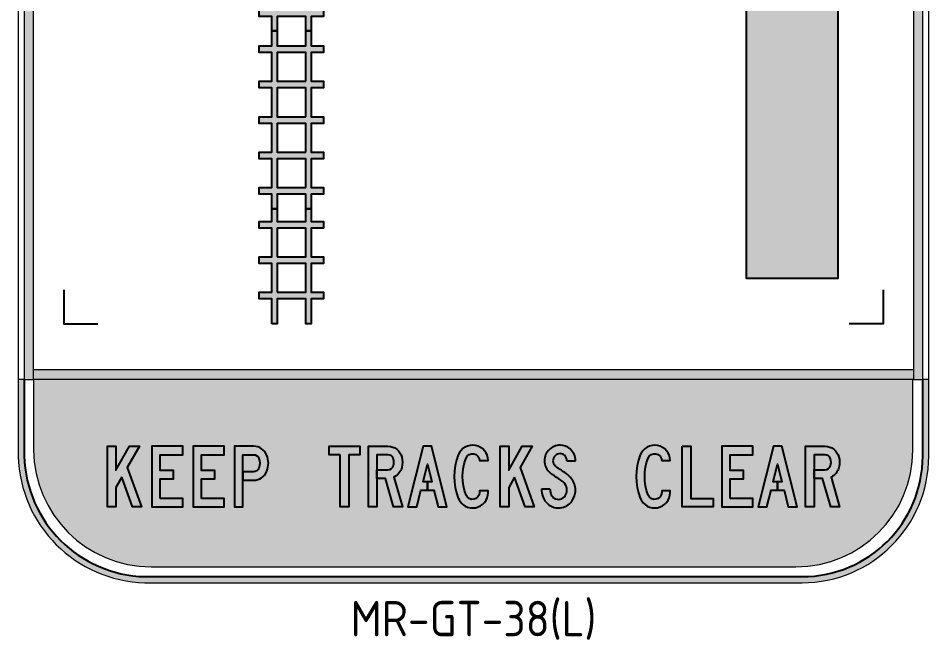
# Model space of a CAD drawing. Header units: millimetres. Extents: x 1 to 237, y 48 to 174.
# Drawn here: x 146.9 to 236.9, y 47.9 to 109.4 of the extents above; entities that cross this region are included whole.
import ezdxf

# ---------------------------------------------------------------- set-up
doc = ezdxf.new("R2010")
doc.units = ezdxf.units.MM
doc.layers.add('A.S.1743 RED COLOUR', color=7, linetype='Continuous', lineweight=0, true_color=0xaa272f)
for name, color, linetype in [('DIM', 1, 'Continuous'), ('GREY', 8, 'Continuous'), ('L18', 4, 'Continuous'), ('L35', 3, 'Continuous'), ('RED Standard Colour', 10, 'Continuous'), ('WHITE COLOUR LAYER', 255, 'Continuous')]:
    doc.layers.add(name, color=color, linetype=linetype)
doc.layers.add('GSBWFILL', color=4, linetype='Continuous', lineweight=0)
doc.styles.add('T35', font='isocp2.shx', dxfattribs={"height": 3.5})

# ---------------------------------------------------------------- blocks, each defined once
blk = doc.blocks.new('xU257')
at = {"layer": 'WHITE COLOUR LAYER'}
for points in [[(-333.8585094752875, 74.41861407672332), (-342.2585094752876, 74.41861407672332), (-342.2585094752876, 14.41861407672332), (-333.8585094752875, 14.41861407672332), (-333.8585094752875, 33.6186140767233), (-328.111157276149, 43.76978159727986), (-317.5825880218861, 14.41861407672331), (-308.6585094752877, 14.41861407672332), (-322.6482153576405, 53.41861407672332), (-310.7585094752876, 74.41861407672332), (-320.4114062920478, 74.41861407672332), (-333.8585094752875, 50.66788637645544)], [(-290.0585094752864, 22.81861407672318), (-290.0585094752864, 42.01861407672317), (-276.9141472172087, 42.01861407672317), (-276.9141472172087, 50.4186140767232), (-290.0585094752864, 50.4186140767232), (-290.0585094752864, 66.01861407672317), (-267.8585094752866, 66.01861407672317), (-267.8585094752866, 74.4186140767232), (-298.4585094752865, 74.4186140767232), (-298.4585094752865, 14.4186140767232), (-267.8585094752866, 14.4186140767232), (-267.8585094752866, 22.81861407672318)], [(-249.2585094752853, 22.81861407672318), (-249.2585094752853, 42.01861407672317), (-236.1141472172076, 42.01861407672317), (-236.1141472172076, 50.4186140767232), (-249.2585094752853, 50.4186140767232), (-249.2585094752853, 66.01861407672317), (-227.0585094752855, 66.01861407672317), (-227.0585094752855, 74.4186140767232), (-257.6585094752854, 74.4186140767232), (-257.6585094752854, 14.4186140767232), (-227.0585094752855, 14.4186140767232), (-227.0585094752855, 22.81861407672318)], [(-197.8613672014699, 66.01861407672334, -0.3100289792550425), (-192.543539073371, 62.37061407672337, -0.1862436022909782), (-192.543539073371, 52.86661407672331, -0.3100289792550441), (-197.8613672014699, 49.21861407672333), (-208.4555094752843, 49.21861407672333), (-208.4555094752843, 40.81861407672329), (-197.8613672014699, 40.81861407672329, 0.3100289792550419), (-184.706739726699, 49.84261407672315, 0.186243602290981), (-184.706739726699, 65.39461407672344, 0.310028979255042), (-197.8613672014699, 74.41861407672332), (-216.8585094752843, 74.41861407672332), (-216.8585094752843, 14.41861407672332), (-208.4585094752842, 14.41861407672332), (-208.4585094752842, 66.01861407672334)], [(-112.1585094752841, 66.01861407672317), (-123.258509475284, 66.01861407672317), (-123.258509475284, 74.4186140767232), (-92.65850947528406, 74.4186140767232), (-92.65850947528406, 66.01861407672317), (-103.758509475284, 66.01861407672317), (-103.758509475284, 14.4186140767232), (-112.1585094752841, 14.4186140767232)], [(-84.25850947528306, 14.41861407672332), (-75.85850947528297, 14.41861407672332), (-75.85850947528297, 66.01861407672334), (-64.9777128155761, 66.01861407672334, -0.3448814639906147), (-59.44430735419883, 61.68661407672337, -0.1217796334961353), (-59.44430735419884, 55.3506140767233, -0.3448814639906148), (-64.9777128155761, 51.01861407672334), (-75.85550947528304, 51.01861407672334), (-75.85550947528304, 42.6186140767233), (-67.4214701867113, 42.6186140767233), (-59.3923517418425, 14.41861407672332), (-50.65850947528315, 14.41861407672332), (-59.05850947528302, 43.92123028876637, 0.2276138286676584), (-51.28981509532694, 53.3346140767234, 0.1217796334961323), (-51.28981509532694, 63.70261407672324, 0.3448814639906161), (-64.97771281557607, 74.41861407672332), (-84.25850947528306, 74.41861407672332)], [(-26.05850947528211, 56.58452682153495), (-21.74203128907925, 39.31861407672329), (-26.05550947528218, 39.31861407672329), (-26.05550947528218, 30.91861407672332), (-19.64203128907934, 30.91861407672331), (-15.51703128907934, 14.41861407672332), (-6.858509475282062, 14.41861407672331), (-21.85850947528206, 74.41861407672332), (-30.25850947528215, 74.41861407672332), (-45.25850947528215, 14.41861407672331), (-36.5999876614851, 14.41861407672332), (-32.4749876614851, 30.91861407672332), (-26.05850947528211, 30.91861407672332), (-26.05850947528211, 39.31861407672329), (-30.37498766148497, 39.31861407672329)], [(4.412825316839864, 65.79312173536661, 0.1904761904761903), (4.412825316839863, 23.04410641808001, 0.82750277744914), (33.94149052471721, 28.66861407672332), (33.94149052471721, 30.31861407672335), (25.54149052471735, 30.31861407672329), (25.54149052471735, 28.66861407672334, -0.8275027774491394), (12.22464150940005, 26.13207140713909, -0.1904761904761905), (12.22464150940004, 62.70515674630757, -0.8275027774491411), (25.54149052471735, 60.16861407672332), (33.94149052471721, 60.16861407672332, 0.8275027774491411)], [(54.34149052471776, 74.41861407672332), (45.94149052471766, 74.41861407672332), (45.94149052471766, 14.41861407672332), (54.34149052471776, 14.41861407672332), (54.34149052471776, 33.6186140767233), (60.08884272385626, 43.76978159727986), (70.61741197811921, 14.41861407672331), (79.54149052471757, 14.41861407672332), (65.55178464236474, 53.41861407672332), (77.44149052471766, 74.41861407672332), (67.78859370795749, 74.41861407672332), (54.34149052471776, 50.66788637645544)], [(184.4128253168417, 65.79312173536661, 0.1904761904761903), (184.4128253168417, 23.04410641808001, 0.82750277744914), (213.941490524719, 28.66861407672332), (213.941490524719, 30.31861407672335), (205.5414905247192, 30.31861407672329), (205.5414905247192, 28.66861407672334, -0.8275027774491394), (192.2246415094019, 26.13207140713909, -0.1904761904761905), (192.2246415094019, 62.70515674630757, -0.8275027774491411), (205.5414905247192, 60.16861407672332), (213.941490524719, 60.16861407672332, 0.8275027774491411)], [(225.9414905247195, 74.4186140767232), (234.3414905247196, 74.4186140767232), (234.3414905247196, 22.81861407672318), (256.5414905247194, 22.81861407672318), (256.5414905247194, 14.4186140767232), (225.9414905247195, 14.4186140767232)], [(273.3414905247205, 22.81861407672318), (273.3414905247205, 42.01861407672317), (286.4858527827982, 42.01861407672317), (286.4858527827982, 50.4186140767232), (273.3414905247205, 50.4186140767232), (273.3414905247205, 66.01861407672317), (295.5414905247203, 66.01861407672317), (295.5414905247203, 74.4186140767232), (264.9414905247204, 74.4186140767232), (264.9414905247204, 14.4186140767232), (295.5414905247203, 14.4186140767232), (295.5414905247203, 22.81861407672318)], [(320.1414905247213, 56.58452682153495), (324.4579687109242, 39.31861407672329), (320.1444905247213, 39.31861407672329), (320.1444905247213, 30.91861407672332), (326.5579687109241, 30.91861407672331), (330.6829687109241, 14.41861407672332), (339.3414905247214, 14.41861407672331), (324.3414905247214, 74.41861407672332), (315.9414905247213, 74.41861407672332), (300.9414905247213, 14.41861407672331), (309.6000123385184, 14.41861407672332), (313.7250123385184, 30.91861407672332), (320.1414905247213, 30.91861407672332), (320.1414905247213, 39.31861407672329), (315.8250123385185, 39.31861407672329)], [(347.7414905247215, 14.41861407672332), (356.1414905247216, 14.41861407672332), (356.1414905247216, 66.01861407672334), (367.0222871844285, 66.01861407672334, -0.3448814639906147), (372.5556926458057, 61.68661407672337, -0.1217796334961353), (372.5556926458057, 55.3506140767233, -0.3448814639906148), (367.0222871844285, 51.01861407672334), (356.1444905247215, 51.01861407672334), (356.1444905247215, 42.6186140767233), (364.5785298132932, 42.6186140767233), (372.607648258162, 14.41861407672332), (381.3414905247214, 14.41861407672332), (372.9414905247215, 43.92123028876637, 0.2276138286676584), (380.7101849046776, 53.3346140767234, 0.1217796334961323), (380.7101849046776, 63.70261407672324, 0.3448814639906161), (367.0222871844285, 74.41861407672332), (347.7414905247215, 74.41861407672332)]]:
    blk.add_hatch(color=256, dxfattribs=at).paths.add_polyline_path(points)
h = blk.add_hatch(color=256, dxfattribs=at)
edge = h.paths.add_edge_path()
edge.add_ellipse((-89.80016320178129, -243.0047871427959), major_axis=(-0.000141214492434077, 344.7373032223096), ratio=0.9999997560832006, start_angle=325.3909136444338, end_angle=327.10462538884815, ccw=False)
edge.add_ellipse((96.09811370986858, 26.37899969973455), major_axis=(6.652091662209544e-06, 17.43650757557), ratio=0.9999997560831042, start_angle=307.88453943523416, end_angle=325.3909589730145, ccw=False)
edge.add_ellipse((102.0643003755508, 31.02096176960737), major_axis=(1.170912433739543e-06, 9.877194607283052), ratio=0.9999997560832031, start_angle=270.0000067922445, end_angle=307.88452436893357, ccw=False)
edge.add_ellipse((100.3608919486967, 31.02096176960816), major_axis=(-1.272611264048549e-06, 11.58060344962854), ratio=0.9999997560830898, start_angle=260.8628950254252, end_angle=269.99999370367135, ccw=False)
edge.add_ellipse((102.4933132936349, 30.67798682448796), major_axis=(4.196843329699215e-08, 9.420775951049464), ratio=0.9999997560831416, start_angle=227.2967340433791, end_angle=260.86290157700194, ccw=False)
edge.add_ellipse((103.6611804198355, 29.60018652287431), major_axis=(4.637045980946032e-07, 7.831572446150958), ratio=0.9999997560831377, start_angle=180.0000033924617, end_angle=227.2967371806064, ccw=False)
edge.add_ellipse((103.6611804198353, 30.91881773392555), major_axis=(1.036407962353523e-06, 9.150203657202153), ratio=0.9999997560829311, start_angle=161.078960015298, end_angle=180.0000064896716, ccw=False)
edge.add_ellipse((102.6183727925179, 27.87667207805964), major_axis=(-4.040889080522715e-07, 5.934290339093451), ratio=0.9999997560831964, start_angle=139.3132967064176, end_angle=161.0789496241378, ccw=False)
edge.add_ellipse((105.0787122255106, 30.73842474542062), major_axis=(6.087661342847727e-07, 9.708267208084107), ratio=0.9999997560831262, start_angle=109.4306430600183, end_angle=139.3133042006959, ccw=False)
edge.add_ellipse((108.8702619377523, 32.07582567881303), major_axis=(5.352481244335621e-07, 13.7287768131565), ratio=0.9999997560831122, start_angle=90.00110456549481, end_angle=109.430270710071, ccw=False)
edge.add_line((95.14148847581714, 32.07556154651866), (86.74149052471876, 32.07556154651866))
edge.add_ellipse((108.8702619087874, 32.07582567128293), major_axis=(-1.851738922286065e-06, 22.12877678322895), ratio=0.9999997560830339, start_angle=90.00067907673369, end_angle=109.4304045150751)
edge.add_ellipse((105.0787122255106, 30.73842474542062), major_axis=(-6.155751671775347e-07, 18.10826720808454), ratio=0.9999997560831058, start_angle=109.4306375195114, end_angle=139.3132986601874)
edge.add_ellipse((102.6183727925179, 27.87667207805953), major_axis=(-2.987381532154082e-06, 14.33429033909334), ratio=0.9999997560832123, start_angle=139.3132886670088, end_angle=161.0789415847266)
edge.add_ellipse((103.6611804198353, 30.91881773392561), major_axis=(-1.658965511313553e-07, 17.5502036572023), ratio=0.999999756083098, start_angle=161.0789529840302, end_angle=179.9999994584016)
edge.add_ellipse((103.6611804198355, 29.60018652287431), major_axis=(3.633154336474018e-07, 16.231572446151), ratio=0.9999997560831246, start_angle=180.0000012824663, end_angle=227.2967350706103)
edge.add_ellipse((102.4933132936367, 30.67798682448711), major_axis=(-3.261970941628492e-06, 17.82077595104589), ratio=0.9999997560831922, start_angle=227.2967233005352, end_angle=260.8628908341615)
edge.add_ellipse((100.3608919487024, 31.02096176960771), major_axis=(-6.529054334874547e-06, 19.98060344959749), ratio=0.9999997560843303, start_angle=260.8628825992254, end_angle=269.9999812774826)
edge.add_ellipse((102.0643003755508, 31.02096176960737), major_axis=(-3.734099974945906e-07, 18.2771946072841), ratio=0.9999997560831209, start_angle=269.9999988294259, end_angle=307.8845164061107)
edge.add_ellipse((96.09811370986836, 26.37899969973449), major_axis=(-5.342453821293152e-06, 25.83650757557342), ratio=0.9999997560831375, start_angle=-52.11549427089231, end_angle=-34.60907473311667)
edge.add_ellipse((-89.80016320178106, -243.0047871427942), major_axis=(3.918966688565106e-06, 353.1373032223103), ratio=0.9999997560831341, start_angle=-34.60906224969317, end_angle=-32.89535050527851)
edge.add_ellipse((107.7354370576993, 62.39316636821007), major_axis=(-1.182772038948497e-05, 10.57720351891233), ratio=0.9999997560832363, start_angle=133.0175353010033, end_angle=147.1045847891551, ccw=False)
edge.add_ellipse((105.182872102285, 60.01139416481516), major_axis=(1.595739218391298e-07, 7.086010333342606), ratio=0.9999997560831323, start_angle=90.00000129027569, end_angle=133.0176006609939, ccw=False)
edge.add_ellipse((105.1540742467521, 60.01138868952484), major_axis=(1.515003574093909e-07, 7.057212470787623), ratio=0.9999997560831133, start_angle=359.9998818269548, end_angle=449.9999567774525, ccw=False)
edge.add_ellipse((105.1540889244782, 60.53792025443306), major_axis=(-3.841668517584085e-07, 6.53068090586409), ratio=0.9999997560831704, start_angle=318.67846814809025, end_angle=359.9999963722307, ccw=False)
edge.add_ellipse((104.6551106640936, 59.97037530703676), major_axis=(-6.283418625597883e-07, 7.286383686798736), ratio=0.9999997560831042, start_angle=269.9999950590952, end_angle=318.6784665776032, ccw=False)
edge.add_line((111.9414925736203, 59.97037530703676), (120.3414905247184, 59.97037530703676))
edge.add_ellipse((104.6551106640936, 59.97037530703676), major_axis=(4.962394877465376e-07, 15.68638368679838), ratio=0.9999997560831337, start_angle=-89.99999818744575, end_angle=-41.32152666893488)
edge.add_ellipse((105.1540889244782, 60.53792025443306), major_axis=(-3.071549122186359e-07, 14.93068090586405), ratio=0.999999756083148, start_angle=-41.32152966018196, end_angle=-1.436039293008929e-06)
edge.add_ellipse((105.1540687714632, 60.01139416481521), major_axis=(-4.825792564521863e-09, 15.45720699549512), ratio=0.9999997560831264, start_angle=-7.496838461612788e-05, end_angle=89.99999998211206)
edge.add_ellipse((105.1828721022839, 60.0113941648147), major_axis=(1.899286810749019e-07, 15.48601033334143), ratio=0.9999997560831249, start_angle=90.00000070270391, end_angle=133.0176000734255)
edge.add_ellipse((107.7354370576995, 62.39316636821002), major_axis=(-4.325502566862078e-06, 18.97720351891704), ratio=0.9999997560831535, start_angle=133.0175863112055, end_angle=147.1046357993634)
for p, q in [((111.9414925736203, 59.97037530703676), (120.3414905247184, 59.97037530703676)), ((95.14148847581714, 32.07556154651866), (86.74149052471876, 32.07556154651866))]:
    blk.add_line(p, q, dxfattribs=at)
for points in [[(-328.111157276149, 43.76978159727986), (-333.8585094752875, 33.6186140767233), (-333.8585094752875, 14.41861407672332), (-342.2585094752876, 14.41861407672332), (-342.2585094752876, 74.41861407672332), (-333.8585094752875, 74.41861407672332), (-333.8585094752875, 50.66788637645544), (-320.4114062920478, 74.41861407672332), (-310.7585094752876, 74.41861407672332), (-322.6482153576405, 53.41861407672332), (-308.6585094752877, 14.41861407672332), (-317.5825880218861, 14.41861407672332)], [(-290.0585094752864, 22.81861407672329), (-290.0585094752864, 42.01861407672334), (-276.9141472172087, 42.01861407672334), (-276.9141472172087, 50.41861407672332), (-290.0585094752864, 50.41861407672332), (-290.0585094752864, 66.01861407672334), (-267.8585094752866, 66.01861407672334), (-267.8585094752866, 74.41861407672332), (-298.4585094752865, 74.41861407672332), (-298.4585094752865, 14.41861407672332), (-267.8585094752866, 14.41861407672332), (-267.8585094752866, 22.81861407672329)], [(-249.2585094752853, 22.81861407672329), (-249.2585094752853, 42.01861407672334), (-236.1141472172076, 42.01861407672334), (-236.1141472172076, 50.41861407672332), (-249.2585094752853, 50.41861407672332), (-249.2585094752853, 66.01861407672334), (-227.0585094752855, 66.01861407672334), (-227.0585094752855, 74.41861407672332), (-257.6585094752854, 74.41861407672332), (-257.6585094752854, 14.41861407672332), (-227.0585094752855, 14.41861407672332), (-227.0585094752855, 22.81861407672329)], [(-112.1585094752841, 66.01861407672334), (-123.258509475284, 66.01861407672334), (-123.258509475284, 74.41861407672332), (-92.65850947528406, 74.41861407672332), (-92.65850947528406, 66.01861407672334), (-103.758509475284, 66.01861407672334), (-103.758509475284, 14.41861407672332), (-112.1585094752841, 14.41861407672332)], [(-26.05850947528211, 39.31861407672329), (-30.37498766148497, 39.31861407672329), (-26.05850947528211, 56.58452682153495), (-21.74203128907925, 39.31861407672329), (-26.05550947528218, 39.31861407672329), (-26.05550947528218, 30.91861407672332), (-19.64203128907934, 30.91861407672332), (-15.51703128907934, 14.41861407672332), (-6.858509475282062, 14.41861407672332), (-21.85850947528206, 74.41861407672332), (-30.25850947528215, 74.41861407672332), (-45.25850947528215, 14.41861407672332), (-36.5999876614851, 14.41861407672332), (-32.4749876614851, 30.91861407672332), (-26.05850947528211, 30.91861407672332)], [(60.08884272385626, 43.76978159727986), (54.34149052471776, 33.6186140767233), (54.34149052471776, 14.41861407672332), (45.94149052471766, 14.41861407672332), (45.94149052471766, 74.41861407672332), (54.34149052471776, 74.41861407672332), (54.34149052471776, 50.66788637645544), (67.78859370795749, 74.41861407672332), (77.44149052471766, 74.41861407672332), (65.55178464236474, 53.41861407672332), (79.54149052471757, 14.41861407672332), (70.61741197811921, 14.41861407672332)], [(225.9414905247195, 74.41861407672332), (234.3414905247196, 74.41861407672332), (234.3414905247196, 22.81861407672329), (256.5414905247194, 22.81861407672329), (256.5414905247194, 14.41861407672332), (225.9414905247195, 14.41861407672332)], [(273.3414905247205, 22.81861407672329), (273.3414905247205, 42.01861407672334), (286.4858527827982, 42.01861407672334), (286.4858527827982, 50.41861407672332), (273.3414905247205, 50.41861407672332), (273.3414905247205, 66.01861407672334), (295.5414905247203, 66.01861407672334), (295.5414905247203, 74.41861407672332), (264.9414905247204, 74.41861407672332), (264.9414905247204, 14.41861407672332), (295.5414905247203, 14.41861407672332), (295.5414905247203, 22.81861407672329)], [(320.1414905247213, 39.31861407672329), (315.8250123385185, 39.31861407672329), (320.1414905247213, 56.58452682153495), (324.4579687109242, 39.31861407672329), (320.1444905247213, 39.31861407672329), (320.1444905247213, 30.91861407672332), (326.5579687109241, 30.91861407672332), (330.6829687109241, 14.41861407672332), (339.3414905247214, 14.41861407672332), (324.3414905247214, 74.41861407672332), (315.9414905247213, 74.41861407672332), (300.9414905247213, 14.41861407672332), (309.6000123385184, 14.41861407672332), (313.7250123385184, 30.91861407672332), (320.1414905247213, 30.91861407672332)]]:
    blk.add_lwpolyline(points, close=True, dxfattribs=at)
for points in [[(-197.8613672014699, 49.21861407672333), (-208.4555094752843, 49.21861407672333), (-208.4555094752843, 40.81861407672329), (-197.8613672014699, 40.81861407672329, 0.3100289792550437), (-184.706739726699, 49.84261407672329, 0.1862436022909776), (-184.706739726699, 65.39461407672331, 0.3100289792550436), (-197.8613672014699, 74.41861407672332), (-216.8585094752843, 74.41861407672332), (-216.8585094752843, 14.41861407672332), (-208.4585094752842, 14.41861407672332), (-208.4585094752842, 66.01861407672334), (-197.8613672014699, 66.01861407672334, -0.3100289792550436), (-192.543539073371, 62.37061407672331, -0.1862436022909774), (-192.543539073371, 52.86661407672329, -0.3100289792550437)], [(-64.97771281557607, 51.01861407672334, 0.3448814639906154), (-59.44430735419883, 55.35061407672333, 0.1217796334961341), (-59.44430735419883, 61.68661407672334, 0.3448814639906151), (-64.97771281557607, 66.01861407672334), (-75.85850947528297, 66.01861407672334), (-75.85850947528297, 14.41861407672332), (-84.25850947528306, 14.41861407672332), (-84.25850947528306, 74.41861407672332), (-64.97771281557607, 74.41861407672332, -0.3448814639906151), (-51.28981509532696, 63.70261407672331, -0.1217796334961341), (-51.28981509532696, 53.33461407672331, -0.2276138286676568), (-59.05850947528302, 43.92123028876637), (-50.65850947528315, 14.41861407672332), (-59.3923517418425, 14.41861407672332), (-67.4214701867113, 42.6186140767233), (-75.85550947528304, 42.6186140767233), (-75.85550947528304, 51.01861407672334)], [(25.54149052471735, 28.66861407672332, -0.8275027774491405), (12.22464150940004, 26.13207140713911, -0.1904761904761905), (12.22464150940004, 62.70515674630758, -0.8275027774491404), (25.54149052471735, 60.16861407672332), (33.94149052471721, 60.16861407672332, 0.8275027774491404), (4.412825316839871, 65.79312173536664, 0.1904761904761905), (4.412825316839871, 23.04410641807999, 0.8275027774491405), (33.94149052471721, 28.66861407672332), (33.94149052471721, 30.31861407672335), (25.54149052471735, 30.31861407672329)], [(205.5414905247192, 28.66861407672332, -0.8275027774491405), (192.2246415094019, 26.13207140713911, -0.1904761904761905), (192.2246415094019, 62.70515674630758, -0.8275027774491404), (205.5414905247192, 60.16861407672332), (213.941490524719, 60.16861407672332, 0.8275027774491404), (184.4128253168417, 65.79312173536664, 0.1904761904761905), (184.4128253168417, 23.04410641807999, 0.8275027774491405), (213.941490524719, 28.66861407672332), (213.941490524719, 30.31861407672335), (205.5414905247192, 30.31861407672329)], [(367.0222871844285, 51.01861407672334, 0.3448814639906154), (372.5556926458057, 55.35061407672333, 0.1217796334961341), (372.5556926458057, 61.68661407672334, 0.3448814639906151), (367.0222871844285, 66.01861407672334), (356.1414905247216, 66.01861407672334), (356.1414905247216, 14.41861407672332), (347.7414905247215, 14.41861407672332), (347.7414905247215, 74.41861407672332), (367.0222871844285, 74.41861407672332, -0.3448814639906151), (380.7101849046776, 63.70261407672331, -0.1217796334961341), (380.7101849046776, 53.33461407672331, -0.2276138286676568), (372.9414905247215, 43.92123028876637), (381.3414905247214, 14.41861407672332), (372.607648258162, 14.41861407672332), (364.5785298132932, 42.6186140767233), (356.1444905247215, 42.6186140767233), (356.1444905247215, 51.01861407672334)]]:
    blk.add_lwpolyline(points, format="xyb", close=True, dxfattribs=at)
for centre, major_axis, ratio, start_param, end_param in [((105.1540687714632, 60.01139416481521), (-4.825792564521863e-09, 15.45720699549512), 0.9999997560831264, -1.308445146452897e-06, 1.570796326482693), ((105.1540889244782, 60.53792025443306), (-3.071549122186359e-07, 14.93068090586405), 0.999999756083148, -0.7211967445306688, -2.506361385101741e-08), ((105.1540742467521, 60.01138868952484), (1.488579093893573e-07, 7.057212470787619), 0.9999997560831135, -2.062883158071571e-06, 1.5707955720447), ((105.1540889244782, 60.53792025443306), (-3.825413212995263e-07, 6.530680905864063), 0.9999997560831699, -0.721196782534629, -6.30676111335049e-08), ((104.6551106640936, 59.97037530703676), (-6.318560787933426e-07, 7.286383686798716), 0.9999997560831042, 4.712388893667334, 5.561988496503583), ((104.6551106640936, 59.97037530703676), (4.962394877465359e-07, 15.68638368679835), 0.9999997560831337, -1.570796295159857, -0.7211966923235585), ((105.1828721022839, 60.0113941648147), (1.899286810749018e-07, 15.48601033334143), 0.9999997560831249, 1.570796339059394, 2.321595084382325), ((105.182872102285, 60.01139416481516), (1.614187070627035e-07, 7.086010333342606), 0.9999997560831323, 1.570796349574797, 2.32159509489767), ((107.7354370576993, 62.39316636821007), (-1.171795366387323e-05, 10.57720351891243), 0.999999756083236, 2.321593964267963, 2.567459359727596), ((107.7354370576995, 62.39316636821002), (-4.325502566862078e-06, 18.97720351891703), 0.9999997560831535, 2.321594844186274, 2.567460239646011), ((-89.80016320178129, -243.0047871427959), (5.714698347820745e-06, 344.7373032223128), 0.9999997560831216, -0.6040420818054315, -0.5741321694353003), ((-89.80016320178106, -243.0047871427942), (5.901502751877566e-06, 353.13730322231), 0.9999997560831329, -0.6040420816707557, -0.5741321693006245), ((96.09811370986836, 26.37899969973449), (-5.342453821293152e-06, 25.83650757557342), 0.9999997560831375, -0.9095869663313124, -0.6040423051616637), ((96.09811370986858, 26.37899969973455), (6.620713867946002e-06, 17.43650757557001), 0.9999997560831042, -0.9095863798479733, -0.6040417186782423), ((102.0643003755508, 31.02096176960737), (1.166657663515457e-06, 9.877194607283057), 0.9999997560832027, -1.570796208678627, -0.9095866414357453), ((102.0643003755508, 31.02096176960737), (-3.734099974945906e-07, 18.2771946072841), 0.9999997560831209, 4.712388959954317, 5.37359852719713), ((108.8702619087874, 32.07582567128293), (-1.851021750449063e-06, 22.1287767832289), 0.9999997560830339, 1.57080817895218, 1.909920860609738), ((108.8702619377523, 32.07582567881303), (5.627041614727174e-07, 13.72877681315646), 0.9999997560831144, 1.570815607099473, 1.90991852723934), ((105.0787122255106, 30.73842474542062), (6.07379422752191e-07, 9.708267208084084), 0.999999756083126, 1.909925023829164, 2.431475849991752), ((102.4933132936349, 30.67798682448796), (-4.537128297654648e-07, 9.42077595104923), 0.9999997560831616, 3.967076335471083, 4.552916476208842), ((100.3608919486967, 31.02096176960816), (-1.247483686102489e-06, 11.58060344962871), 0.9999997560830747, 4.552916416647806, 4.712388872662821), ((102.4933132936367, 30.67798682448711), (-2.791863247510185e-06, 17.82077595104618), 0.9999997560831819, 3.967076226968612, 4.552916367706406), ((100.3608919487024, 31.02096176960771), (-6.529054334874547e-06, 19.98060344959749), 0.9999997560843303, 4.552916197599906, 4.712388653615116), ((105.0787122255106, 30.73842474542062), (-6.155751671775347e-07, 18.10826720808454), 0.9999997560831058, 1.909924927271914, 2.431475753434475), ((102.6183727925179, 27.87667207805964), (-4.200818742604093e-07, 5.934290339093453), 0.9999997560831972, 2.431475716639751, 2.811358023900278), ((103.6611804198353, 30.91881773392555), (1.035036448453519e-06, 9.150203657202153), 0.9999997560829311, 2.811358207805356, 3.14159276670604), ((103.6611804198355, 29.60018652287431), (4.595520187919681e-07, 7.831572446150956), 0.9999997560831375, 3.141592712269184, 3.967076442311559), ((103.6611804198355, 29.60018652287431), (3.633154336474018e-07, 16.231572446151), 0.9999997560831246, 3.141592675973054, 3.967076406015416), ((102.6183727925179, 27.87667207805953), (-2.98738153215408e-06, 14.33429033909333), 0.9999997560832123, 2.431475579020606, 2.811357886281092), ((103.6611804198353, 30.91881773392561), (-1.658965511313553e-07, 17.5502036572023), 0.999999756083098, 2.811358085236471, 3.141592644137118)]:
    blk.add_ellipse(centre, major_axis=major_axis, ratio=ratio, start_param=start_param, end_param=end_param, dxfattribs=at)

msp = doc.modelspace()

# ---------------------------------------------------------------- hatches: boundary and pattern name
h = msp.add_hatch(color=256)
h.dxf.hatch_style = 1
h.paths.add_polyline_path([(182.9221009484391, 110.658329511957), (182.923926223166, 119.6583336130015), (218.9230161463294, 119.6203236534143), (218.9230161463294, 146.6435645023672), (227.9230135858026, 146.6435751577404), (227.9230135858026, 83.64356983005382), (218.9229899038943, 83.64356983005382), (218.9229899038943, 110.6203289811008)])
at = {"layer": 'GSBWFILL'}
h = msp.add_hatch(color=256, dxfattribs=at)
h.dxf.hatch_style = 1
edge = h.paths.add_edge_path()
edge.add_line((236.3230135858025, 73.64356983005392), (236.3230135858025, 160.5185698300538))
edge.add_arc((223.7980135858026, 160.5185698300538), 12.525, 0, 90)
edge.add_line((223.7980135858026, 173.0435698300538), (160.0480135858025, 173.0435698300538))
edge.add_arc((160.0480135858024, 160.5185698300538), 12.525, 90, 180)
edge.add_line((147.5230135858024, 160.5185698300538), (147.5230135858025, 73.6435698300539))
edge.add_line((147.5230135858025, 73.64356983005392), (148.4230135858025, 73.64356983005392))
edge.add_line((148.4230135858025, 73.64356983005392), (148.4230135858025, 160.5185698300538))
edge.add_arc((160.0480135858025, 160.5185698300538), 11.625, 90, 180, ccw=False)
edge.add_line((160.0480135858025, 172.1435698300538), (223.7980135858026, 172.1435698300538))
edge.add_arc((223.7980135858026, 160.5185698300538), 11.625, 0, 90, ccw=False)
edge.add_line((235.4230135858026, 160.5185698300538), (235.4230135858025, 73.6435698300539))
edge.add_line((235.4230135858025, 73.64356983005392), (236.3230135858025, 73.64356983005392))
h = msp.add_hatch(color=256, dxfattribs=at)
h.dxf.hatch_style = 1
h.paths.add_polyline_path([(148.4230135858025, 74.64356983005392), (235.4230135858026, 74.64356983005392), (235.4230135858026, 73.64356983005392), (148.4230135858025, 73.64356983005392)])
at = {"layer": 'L18'}
h = msp.add_hatch(color=256, dxfattribs=at)
h.dxf.hatch_style = 1
h.paths.add_polyline_path([(172.5059042108025, 110.6435698300537), (172.5059042108025, 110.2162260800538), (175.3401229608025, 110.2162260800539), (175.3401229608025, 110.6435698300537), (175.8713729608025, 110.6435698300537), (175.8713729608025, 110.2162260800538), (177.1105135858026, 110.2162260800537), (177.1105135858026, 109.5521635800538), (175.8713729608025, 109.5521635800537), (175.8713729608025, 108.1480987894359), (175.3401229608025, 108.1480987894359), (175.3401229608025, 109.5521635800537), (172.5059042108025, 109.5521635800537), (172.5059042108025, 108.1480987894359), (171.9746542108025, 108.1480987894359), (171.9746542108025, 109.5521635800534), (170.7355135858026, 109.5521635800538), (170.7355135858026, 110.2162260800537), (171.9746542108025, 110.2162260800538), (171.9746542108025, 110.6435698300537)])
h = msp.add_hatch(color=256, dxfattribs=at)
h.dxf.hatch_style = 1
h.paths.add_polyline_path([(175.8713729608025, 91.97040899881775), (177.1105135858026, 91.97040899881775), (177.1105135858026, 92.63440899881778), (175.8713729608025, 92.63440899881778), (175.8713729608025, 95.47640899881779), (177.1105135858026, 95.47640899881779), (177.1105135858026, 96.14047149881779), (175.8713729608025, 96.14047149881779), (175.8713729608025, 98.98265899881778), (177.1105135858026, 98.98265899881778), (177.1105135858026, 99.64672149881778), (175.8713729608025, 99.64672149881788), (175.8713729608025, 102.4889089988178), (177.1105135858026, 102.4889089988178), (177.1105135858026, 103.1529714988178), (175.8713729608025, 103.1529714988179), (175.8713729608025, 105.9951589988178), (177.1105135858026, 105.9951589988178), (177.1105135858026, 106.6592214988178), (175.8713729608025, 106.6592214988179), (175.8713729608025, 108.1480987894359), (175.3401229608025, 108.1480987894359), (175.3401229608025, 106.659221498818), (172.5059042108025, 106.6592214988179), (172.5059042108025, 108.1480987894359), (171.9746542108025, 108.1480987894359), (171.9746542108025, 106.6592214988182), (170.7355135858026, 106.6592214988178), (170.7355135858026, 105.9951589988178), (171.9746542108025, 105.9951589988178), (171.9746542108025, 103.1529714988181), (170.7355135858026, 103.1529714988178), (170.7355135858026, 102.4889089988178), (171.9746542108025, 102.4889089988177), (171.9746542108025, 99.64672149881807), (170.7355135858026, 99.64672149881778), (170.7355135858026, 98.98265899881778), (171.9746542108025, 98.98265899881778), (171.9746542108025, 96.14047149881806), (170.7355135858026, 96.14047149881779), (170.7355135858026, 95.47640899881779), (171.9746542108025, 95.47640899881779), (171.9746542108025, 92.63440899881778), (170.7355135858026, 92.63440899881778), (170.7355135858026, 91.97040899881775), (171.9746542108025, 91.97040899881775), (171.9746542108025, 90.54940899881774), (172.5059042108025, 90.54940899881774), (172.5059042108025, 91.97040899881775), (175.3401229608025, 91.97040899881775), (175.3401229608025, 90.54940899881774), (175.8713729608025, 90.54940899881774)])
h.paths.add_polyline_path([(175.3401229608025, 92.63440899881778), (172.5059042108025, 92.63440899881778), (172.5059042108025, 95.47640899881779), (175.3401229608025, 95.4764089988177)], flags=16)
h.paths.add_polyline_path([(175.3401229608025, 96.14047149881797), (172.5059042108025, 96.14047149881787), (172.5059042108025, 98.98265899881778), (175.3401229608025, 98.9826589988177)], flags=16)
h.paths.add_polyline_path([(175.340122960802, 99.64672149881797), (172.505904210802, 99.64672149881788), (172.505904210802, 102.4889089988178), (175.340122960802, 102.4889089988177)], flags=16)
h.paths.add_polyline_path([(175.3401229608025, 103.152971498818), (172.5059042108025, 103.1529714988179), (172.5059042108025, 105.9951589988178), (175.3401229608025, 105.9951589988177)], flags=16)
h = msp.add_hatch(color=256, dxfattribs=at)
h.dxf.hatch_style = 1
h.paths.add_polyline_path([(171.9746542108025, 79.1435698300537), (171.9746542108025, 81.61996210194528), (170.7355135858026, 81.61996210194536), (170.7355135858026, 82.28402460194528), (171.9746542108025, 82.28402460194555), (171.9746542108025, 85.12621210194519), (170.7355135858026, 85.12621210194537), (170.7355135858026, 85.79027460194527), (171.9746542108025, 85.79027460194564), (171.9746542108025, 88.63246210194528), (170.7355135858026, 88.63246210194536), (170.7355135858026, 89.29652460194528), (171.9746542108025, 89.29652460194563), (171.9746542108025, 90.54940899881774), (172.5059042108025, 90.54940899881774), (172.5059042108025, 89.29652460194536), (175.3401229608025, 89.29652460194546), (175.3401229608025, 90.54940899881774), (175.8713729608025, 90.54940899881774), (175.8713729608025, 89.29652460194536), (177.1105135858026, 89.29652460194528), (177.1105135858026, 88.63246210194536), (175.8713729608025, 88.63246210194528), (175.8713729608025, 85.79027460194537), (177.1105135858026, 85.79027460194527), (177.1105135858026, 85.12621210194537), (175.8713729608025, 85.12621210194527), (175.8713729608025, 82.28402460194536), (177.1105135858026, 82.28402460194528), (177.1105135858026, 81.61996210194536), (175.8713729608025, 81.61996210194528), (175.8713729608025, 79.1435698300537), (175.3401229608025, 79.1435698300537), (175.3401229608025, 81.61996210194519), (172.5059042108025, 81.61996210194528), (172.5059042108025, 79.1435698300537)])
h.paths.add_polyline_path([(172.505904210802, 82.28402460194536), (175.340122960802, 82.28402460194546), (175.340122960802, 85.12621210194519), (172.505904210802, 85.12621210194527)], flags=16)
h.paths.add_polyline_path([(172.5059042108025, 85.79027460194537), (175.3401229608025, 85.79027460194546), (175.3401229608025, 88.63246210194518), (172.5059042108025, 88.63246210194528)], flags=16)
at = {"layer": 'RED Standard Colour'}
h = msp.add_hatch(color=256, dxfattribs=at)
h.dxf.hatch_style = 1
edge = h.paths.add_edge_path()
edge.add_line((236.9230135858026, 66.08106983005382), (236.9230135858026, 71.74356983005381))
edge.add_line((236.9230135858026, 71.74356983005383), (236.9230135858026, 73.64356983005392))
edge.add_line((236.9230135858026, 73.64356983005392), (236.3230135858026, 73.64356983005392))
edge.add_line((236.3230135858026, 73.64356983005392), (236.3230135858026, 71.74356983005383))
edge.add_line((236.3230135858026, 71.74356983005383), (236.3230135858025, 66.08106983005378))
edge.add_arc((224.3980135858025, 66.08106983005382), 11.925, 270, 359.9999999999998, ccw=False)
edge.add_line((224.3980135858025, 54.15606983005382), (159.4558817728617, 54.15606983005384))
edge.add_arc((159.7813278871216, 66.41438413137291), 12.26263367646652, 181.520789005763, 268.4792109942381, ccw=False)
edge.add_line((147.5230135858025, 66.08893801711284), (147.5230135858025, 71.74356983005383))
edge.add_line((147.5230135858025, 71.74356983005383), (147.5230135858025, 73.64356983005395))
edge.add_line((147.5230135858025, 73.64356983005393), (146.9230135858025, 73.64356983005389))
edge.add_line((146.9230135858025, 73.64356983005389), (146.9230135858025, 71.74356983005383))
edge.add_line((146.9230135858025, 71.74356983005383), (146.9230135858026, 66.08106983005375))
edge.add_arc((159.7813278871216, 66.41438413137286), 12.86263367646647, 181.4848934660294, 268.5151065339708)
edge.add_line((159.4480135858025, 53.55606983005382), (224.3980135858026, 53.55606983005382))
edge.add_arc((224.3980135858026, 66.08106983005382), 12.52500000000001, 270, 360)
h = msp.add_hatch(color=256, dxfattribs=at)
h.dxf.hatch_style = 1
edge = h.paths.add_edge_path()
edge.add_line((148.4230135858025, 73.64356983005393), (148.4230135858025, 66.68106983005387))
edge.add_arc((160.1014642034727, 66.81011103615049), 11.6791635172316, 180.6330647669686, 269.737780407719)
edge.add_line((160.0480135858025, 55.13106983005382), (223.7980135858025, 55.13106983005382))
edge.add_arc((223.7980135858025, 66.68106983005386), 11.55000000000003, 269.9999999999998, 359.9999999999999)
edge.add_line((235.3480135858025, 66.68106983005383), (235.3480135858025, 73.64356983005389))
edge.add_line((235.3480135858025, 73.64356983005389), (148.4230135858025, 73.64356983005393))

# ---------------------------------------------------------------- linework, layer by layer
at = {"layer": 'A.S.1743 RED COLOUR'}
for points in [[(147.5230135858025, 73.64356983005392), (146.9230135858025, 73.64356983005392), (146.9230135858025, 71.74356983005383), (146.9230135858025, 66.08106983005382, 0.3991123665036098), (159.4480135858025, 53.55606983005382), (224.3980135858025, 53.55606983005382, 0.414213562373095), (236.9230135858026, 66.08106983005382), (236.9230135858026, 71.74356983005383), (236.9230135858026, 73.64356983005392), (236.3230135858025, 73.64356983005392)], [(146.9230135858025, 73.64356983005392), (146.9230135858025, 66.08106983005382, 0.3991123665036098), (159.4480135858025, 53.55606983005382), (224.3980135858025, 53.55606983005382, 0.414213562373095), (236.9230135858026, 66.08106983005382), (236.9230135858026, 73.64356983005392)]]:
    msp.add_lwpolyline(points, format="xyb", dxfattribs=at)
msp.add_lwpolyline([(148.4230135858025, 73.64356983005393), (148.4230135858025, 66.68106983005387, 0.4096442828383333), (160.0480135858025, 55.13106983005382), (223.7980135858025, 55.13106983005382, 0.4142135623730946), (235.3480135858025, 66.68106983005383), (235.3480135858025, 73.64356983005389)], format="xyb", close=True, dxfattribs=at)
at = {"layer": 'GREY'}
for points in [[(151.4230135858025, 82.51856983005392), (151.4230135858025, 79.14356983005392), (154.7980135858026, 79.14356983005392)], [(232.4230135858024, 82.51856983005392), (232.4230135858024, 79.14356983005392), (229.0480135858024, 79.14356983005392)]]:
    msp.add_lwpolyline(points, dxfattribs=at)
at = {"layer": 'GSBWFILL'}
msp.add_line((148.4230135858025, 89.55556983005383), (148.4230135858025, 89.55556983005383), dxfattribs=at)
msp.add_lwpolyline([(236.9230135858026, 73.64356983005392), (236.9230135858026, 160.5185698300538, 0.414213562373095), (223.7980135858026, 173.6435698300538), (160.0480135858024, 173.6435698300538, 0.414213562373095), (146.9230135858024, 160.5185698300538), (146.9230135858025, 73.64356983005392)], format="xyb", dxfattribs=at)
at = {"layer": 'GSBWFILL', "linetype": 'Continuous', "transparency": 33554687}
msp.add_lwpolyline([(236.3230135858025, 73.64356983005392), (236.3230135858025, 160.5185698300538, 0.414213562373095), (223.7980135858026, 173.0435698300538), (160.0480135858024, 173.0435698300538, 0.414213562373095), (147.5230135858024, 160.5185698300538), (147.5230135858025, 73.64356983005392), (148.4230135858025, 73.64356983005392), (148.4230135858024, 160.5185698300538, -0.4142135623730951), (160.0480135858025, 172.1435698300538), (223.7980135858026, 172.1435698300538, -0.414213562373095), (235.4230135858026, 160.5185698300538), (235.4230135858025, 73.64356983005392)], format="xyb", close=True, dxfattribs=at).dxf.unprotected_set("ltscale", 0)
at = {"layer": 'GSBWFILL'}
msp.add_lwpolyline([(148.4230135858025, 74.64356983005392), (235.4230135858026, 74.64356983005392), (235.4230135858026, 73.64356983005392), (148.4230135858025, 73.64356983005392)], close=True, dxfattribs=at)
at = {"layer": 'L18'}
for points in [[(172.5059042108025, 110.6435698300537), (172.5059042108025, 110.2162260800538), (175.3401229608025, 110.2162260800539), (175.3401229608025, 110.6435698300537), (175.8713729608025, 110.6435698300537), (175.8713729608025, 110.2162260800538), (177.1105135858026, 110.2162260800537), (177.1105135858026, 109.5521635800538), (175.8713729608025, 109.5521635800537), (175.8713729608025, 108.1480987894359), (175.3401229608025, 108.1480987894359), (175.3401229608025, 109.5521635800537), (172.5059042108025, 109.5521635800537), (172.5059042108025, 108.1480987894359), (171.9746542108025, 108.1480987894359), (171.9746542108025, 109.5521635800534), (170.7355135858026, 109.5521635800538), (170.7355135858026, 110.2162260800537), (171.9746542108025, 110.2162260800538), (171.9746542108025, 110.6435698300537)], [(175.8713729608025, 108.1480987894359), (175.8713729608025, 106.6592214988179), (177.1105135858026, 106.6592214988178), (177.1105135858026, 105.9951589988178), (175.8713729608025, 105.9951589988178), (175.8713729608025, 103.1529714988179), (177.1105135858026, 103.1529714988178), (177.1105135858026, 102.4889089988178), (175.8713729608025, 102.4889089988178), (175.8713729608025, 99.64672149881788), (177.1105135858026, 99.64672149881778), (177.1105135858026, 98.98265899881778), (175.8713729608025, 98.98265899881778), (175.8713729608025, 96.14047149881779), (177.1105135858026, 96.14047149881779), (177.1105135858026, 95.47640899881779), (175.8713729608025, 95.47640899881779), (175.8713729608025, 92.63440899881778), (177.1105135858026, 92.63440899881778), (177.1105135858026, 91.97040899881775), (175.8713729608025, 91.97040899881775), (175.8713729608025, 90.54940899881774), (175.3401229608025, 90.54940899881774), (175.3401229608025, 91.97040899881775), (172.5059042108025, 91.97040899881775), (172.5059042108025, 90.54940899881774), (171.9746542108025, 90.54940899881774), (171.9746542108025, 91.97040899881775), (170.7355135858026, 91.97040899881775), (170.7355135858026, 92.63440899881778), (171.9746542108025, 92.63440899881778), (171.9746542108025, 95.47640899881779), (170.7355135858026, 95.47640899881779), (170.7355135858026, 96.14047149881779), (171.9746542108025, 96.14047149881806), (171.9746542108025, 98.98265899881778), (170.7355135858026, 98.98265899881778), (170.7355135858026, 99.64672149881778), (171.9746542108025, 99.64672149881807), (171.9746542108025, 102.4889089988177), (170.7355135858026, 102.4889089988178), (170.7355135858026, 103.1529714988178), (171.9746542108025, 103.1529714988181), (171.9746542108025, 105.9951589988178), (170.7355135858026, 105.9951589988178), (170.7355135858026, 106.6592214988178), (171.9746542108025, 106.6592214988182), (171.9746542108025, 108.1480987894359), (172.5059042108025, 108.1480987894359), (172.5059042108025, 106.6592214988179), (175.3401229608025, 106.659221498818), (175.3401229608025, 108.1480987894359), (175.8713729608025, 108.1480987894359)], [(175.3401229608025, 103.152971498818), (175.3401229608025, 105.9951589988177), (172.5059042108025, 105.9951589988178), (172.5059042108025, 103.1529714988179), (175.3401229608025, 103.152971498818)], [(175.340122960802, 99.64672149881797), (175.340122960802, 102.4889089988177), (172.505904210802, 102.4889089988178), (172.505904210802, 99.64672149881788), (175.340122960802, 99.64672149881797)], [(175.3401229608025, 96.14047149881797), (175.3401229608025, 98.9826589988177), (172.5059042108025, 98.98265899881778), (172.5059042108025, 96.14047149881787), (175.3401229608025, 96.14047149881797)], [(175.3401229608025, 92.63440899881778), (175.3401229608025, 95.4764089988177), (172.5059042108025, 95.47640899881779), (172.5059042108025, 92.63440899881778), (175.3401229608025, 92.63440899881778)], [(171.9746542108025, 79.1435698300537), (171.9746542108025, 81.61996210194528), (170.7355135858026, 81.61996210194536), (170.7355135858026, 82.28402460194528), (171.9746542108025, 82.28402460194555), (171.9746542108025, 85.12621210194519), (170.7355135858026, 85.12621210194537), (170.7355135858026, 85.79027460194527), (171.9746542108025, 85.79027460194564), (171.9746542108025, 88.63246210194528), (170.7355135858026, 88.63246210194536), (170.7355135858026, 89.29652460194528), (171.9746542108025, 89.29652460194563), (171.9746542108025, 90.54940899881774), (172.5059042108025, 90.54940899881774), (172.5059042108025, 89.29652460194536), (175.3401229608025, 89.29652460194546), (175.3401229608025, 90.54940899881774), (175.8713729608025, 90.54940899881774), (175.8713729608025, 89.29652460194536), (177.1105135858026, 89.29652460194528), (177.1105135858026, 88.63246210194536), (175.8713729608025, 88.63246210194528), (175.8713729608025, 85.79027460194537), (177.1105135858026, 85.79027460194527), (177.1105135858026, 85.12621210194537), (175.8713729608025, 85.12621210194527), (175.8713729608025, 82.28402460194536), (177.1105135858026, 82.28402460194528), (177.1105135858026, 81.61996210194536), (175.8713729608025, 81.61996210194528), (175.8713729608025, 79.1435698300537), (175.3401229608025, 79.1435698300537), (175.3401229608025, 81.61996210194519), (172.5059042108025, 81.61996210194528), (172.5059042108025, 79.1435698300537)], [(172.5059042108025, 85.79027460194537), (175.3401229608025, 85.79027460194546), (175.3401229608025, 88.63246210194518), (172.5059042108025, 88.63246210194528)], [(172.505904210802, 82.28402460194536), (175.340122960802, 82.28402460194546), (175.340122960802, 85.12621210194519), (172.505904210802, 85.12621210194527)]]:
    msp.add_lwpolyline(points, close=True, dxfattribs=at)
at = {"layer": 'L35'}
msp.add_lwpolyline([(182.9221009484391, 110.658329511957), (182.923926223166, 119.6583336130015), (218.9230161463294, 119.6203236534143), (218.9230161463294, 146.6435645023672), (227.9230135858026, 146.6435751577404), (227.9230135858026, 83.64356983005382), (218.9229899038943, 83.64356983005382), (218.9229899038943, 110.6203289811008)], close=True, dxfattribs=at)
at = {"layer": 'WHITE COLOUR LAYER'}
msp.add_lwpolyline([(147.5230135858025, 73.64356983005392), (147.5230135858025, 71.74356983005383), (147.5230135858025, 66.088938017113, 0.3987492667733609), (159.4558817728616, 54.15606983005382), (224.3980135858025, 54.15606983005382, 0.414213562373095), (236.3230135858025, 66.08106983005382), (236.3230135858025, 71.74356983005383), (236.3230135858025, 73.64356983005392)], format="xyb", dxfattribs=at)

# ---------------------------------------------------------------- block references
at = {"layer": 'WHITE COLOUR LAYER', "xscale": 0.1, "yscale": 0.1, "zscale": 0.1}
msp.add_blockref('xU257', (189.9688645333312, 59.61420842238152), dxfattribs=at)

# ---------------------------------------------------------------- texts
at = {"layer": 'DIM', "color": 3, "insert": (191.9234580500007, 51.75606983005387), "char_height": 3.5, "width": 16.42482756211029, "attachment_point": 2, "style": 'T35'}
msp.add_mtext('MR-GT-38(L)', dxfattribs=at)

doc.saveas('drawing.dxf')
